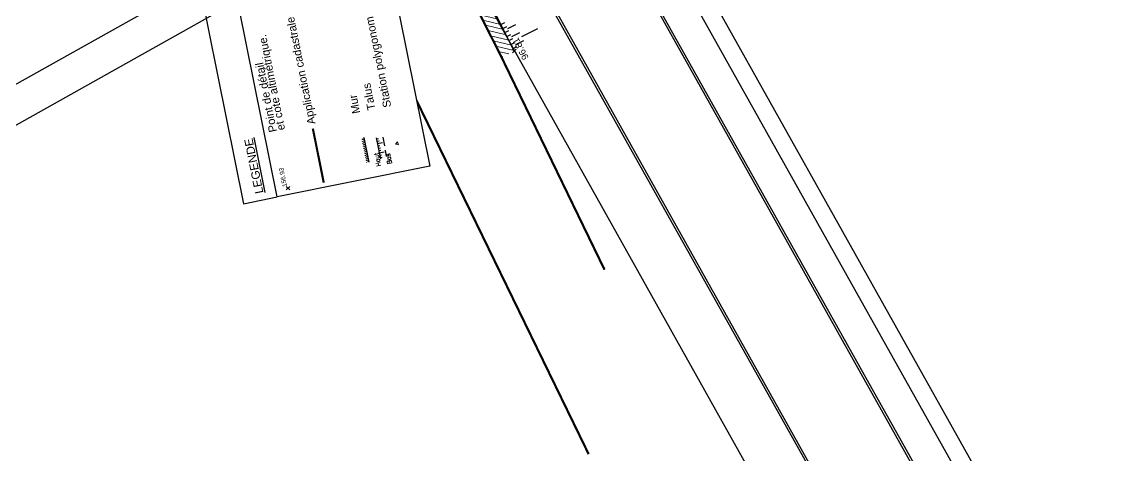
# Model space of a CAD drawing. Extents: x 947 to 1126, y 1788 to 2053.
# Drawn here: x 1004.3 to 1065.1, y 1893.3 to 1917.6 of the extents above; entities that cross this region are included whole.
import ezdxf

# ---------------------------------------------------------------- set-up
doc = ezdxf.new("R2010")
doc.units = 0
doc.header["$LTSCALE"] = 2.5
doc.header["$PDMODE"] = 3
doc.header["$PDSIZE"] = 0.1
for name, pattern in [('CACH500', [0.3, 0.2, -0.1]), ('CONTINU', [0]), ('FANTOME', [63.5, 31.75, -6.35, 6.35, -6.35, 6.35, -6.35])]:
    doc.linetypes.add(name, pattern=pattern)
for name, color, linetype in [('00 Cadre', 7, 'Continuous'), ('F_Cadastre_application', 252, 'FANTOME'), ('PBO', 7, 'Continuous'), ('T_Murs', 7, 'Continuous'), ('T_Talus_barbules', 32, 'Continuous'), ('T_Talus_crête', 34, 'Continuous'), ('T_Talus_Pied', 34, 'CACH500')]:
    doc.layers.add(name, color=color, linetype=linetype)
for name, color, linetype, lineweight in [('T_Murs_Hachures', 7, 'Continuous', 0), ('TOPOALT', 7, 'Continuous', 0), ('TOPOJIS', 7, 'Continuous', 0)]:
    doc.layers.add(name, color=color, linetype=linetype, lineweight=lineweight)
doc.styles.add('Arial', font='arial.ttf')
doc.styles.add('SIMPLEX', font='simplex.shx')

# ---------------------------------------------------------------- blocks, each defined once
blk = doc.blocks.new('PointTopo')
at = {"color": 0}
blk.add_point((0, 0), dxfattribs=at)
at = {"layer": 'TOPOALT', "style": 'Arial'}
blk.add_attdef('ALT', (0.125, -0.125), '', height=0.375, dxfattribs=at)
blk = doc.blocks.new('t003')
at = {"color": 0}
blk.add_line((0, 0), (0, 0), dxfattribs=at)
blk.add_lwpolyline([(0.259834, -0.149954), (-0.000053, 0.3), (-0.259781, -0.150046)], close=True, dxfattribs=at)

msp = doc.modelspace()

# ---------------------------------------------------------------- hatches: boundary and pattern name
at = {"layer": 'T_Murs_Hachures'}
h = msp.add_hatch(dxfattribs=at)
h.set_pattern_fill('_U', color=256, scale=0.25, angle=-13.65658, style=0, pattern_type=0)
h.set_pattern_definition([(346.343421, (0, 0), (0.059025449, 0.242932082), [])])
edge = h.paths.add_edge_path()
edge.add_line((1031.955, 1915.994), (1030.836, 1918.212))
edge.add_line((1030.836, 1918.212), (1029.406, 1920.821))
edge.add_line((1029.406, 1920.821), (1027.058, 1924.655))
edge.add_line((1027.058, 1924.655), (1024.867, 1928.1))
edge.add_line((1024.867, 1928.1), (1023.934, 1929.485))
edge.add_line((1023.934, 1929.485), (1021.997, 1932.829))
edge.add_line((1021.997, 1932.829), (1019.867, 1936.325))
edge.add_line((1019.867, 1936.325), (1018.2, 1939.153))
edge.add_arc((1019.451, 1940.049), 1.539, 192.60043, 215.59613, ccw=False)
edge.add_line((1017.949, 1939.713), (1017.18, 1943.235))
edge.add_line((1017.18, 1943.235), (1016.474, 1946.316))
edge.add_line((1016.474, 1946.316), (1015.448, 1950.54))
edge.add_line((1015.448, 1950.54), (1014.789, 1950.399))
edge.add_line((1014.789, 1950.399), (1015.696, 1946.146))
edge.add_line((1015.696, 1946.146), (1017.172, 1939.54))
edge.add_arc((1019.451, 1940.049), 2.335, 192.60043, 214.64012)
edge.add_line((1017.53, 1938.722), (1023.067, 1929.33))
edge.add_line((1023.067, 1929.33), (1024.201, 1927.664))
edge.add_line((1024.201, 1927.664), (1026.382, 1924.233))
edge.add_line((1026.382, 1924.233), (1028.717, 1920.421))
edge.add_line((1028.717, 1920.421), (1030.131, 1917.841))
edge.add_line((1030.131, 1917.841), (1031.244, 1915.636))
edge.add_line((1031.244, 1915.636), (1031.955, 1915.994))

# ---------------------------------------------------------------- linework, layer by layer
at = {"layer": 'F_Cadastre_application', "ltscale": 0.025, "flags": 128}
msp.add_lwpolyline([(1037.026, 1903.72, 0.125, 0.125, 0), (1031.244, 1915.636, 0.125, 0.125, 0), (1030.131, 1917.841, 0.125, 0.125, 0), (1028.717, 1920.421, 0.125, 0.125, 0), (1026.382, 1924.233, 0.125, 0.125, 0), (1023.067, 1929.33, 0.125, 0.125, 0), (1017.53, 1938.722, 0.125, 0.125, -0.060274), (1017.172, 1939.54, 0.125, 0.125, 0), (1015.696, 1946.146, 0.125, 0.125, 0), (1014.789, 1950.399, 0.125, 0.125, 0), (1014.581, 1951.282, 0.125, 0.125, 0), (1014.094, 1953.034, 0.125, 0.125, 0), (1012.905, 1958.118, 0.125, 0.125, 0), (1011.192, 1964.855, 0.125, 0.125, 0), (1010.302, 1968.743, 0.125, 0.125, 0), (1009.509, 1972.414, 0.125, 0.125, 0), (1007.092, 1982.092, 0.125, 0.125, 0), (1005.526, 1988.586, 0.125, 0.125, -0.078816), (1005.586, 1989.71, 0.125, 0.125, 0), (1006.247, 1992.799, 0.125, 0.125, 0), (1008.021, 2000.243, 0.125, 0.125, 0), (1010.029, 2008.795, 0.125, 0.125, 0), (1010.998, 2012.817, 0.125, 0.125, 0), (1012.021, 2017.071, 0.125, 0.125, 0), (1012.874, 2021.588, 0.125, 0.125, 0), (1013.332, 2024.125, 0.125, 0.125, 0), (1015.778, 2024.338, 0.125, 0.125, 0), (1019.977, 2024.915, 0.125, 0.125, 0), (1026.232, 2025.906, 0.125, 0.125, 0), (1035.496, 2027.208, 0.125, 0.125, 0), (1042.306, 2028.48, 0.125, 0.125, 0), (1045.251, 2023.101, 0.125, 0.125, 0), (1053.746, 2008.297, 0.125, 0.125, 0), (1061.956, 1998.959, 0.125, 0.125, 0), (1072.413, 1973.675, 0.125, 0.125, 0), (1071.321, 1956.278, 0.125, 0.125, 0), (1075.368, 1933.818, 0.125, 0.125, 0), (1081.199, 1920.589, 0.125, 0.125, 0), (1090.069, 1894.221, 0, 0, 0)], format="xyseb", dxfattribs=at)
at = {"layer": 'F_Cadastre_application', "ltscale": 0.025, "const_width": 0.125, "flags": 128}
msp.add_lwpolyline([(1036.136, 1893.359), (1025.323, 1915.555), (1013.063, 1935.76), (982.513, 1941.094)], dxfattribs=at)
at = {"layer": 'T_Murs', "flags": 128}
msp.add_lwpolyline([(1031.955, 1915.994), (1030.836, 1918.212), (1029.406, 1920.821), (1027.058, 1924.655), (1024.867, 1928.1), (1023.934, 1929.485), (1021.997, 1932.829), (1019.867, 1936.325), (1018.2, 1939.153, -0.100676), (1017.949, 1939.713), (1017.18, 1943.235), (1016.474, 1946.316), (1015.448, 1950.54), (1014.789, 1950.399), (1015.696, 1946.146), (1017.172, 1939.54, 0.096464), (1017.53, 1938.722), (1023.067, 1929.33), (1024.201, 1927.664), (1026.382, 1924.233), (1028.717, 1920.421), (1030.131, 1917.841), (1031.244, 1915.636)], format="xyb", dxfattribs=at)
at = {"layer": 'T_Talus_barbules'}
for p, q in [((1031.206, 1917.479), (1031.429, 1917.592)), ((1031.319, 1917.256), (1031.542, 1917.368)), ((1031.431, 1917.032), (1031.654, 1917.145)), ((1031.598, 1917.257), (1032.044, 1917.482)), ((1032.382, 1916.812), (1033.275, 1917.263)), ((1031.544, 1916.809), (1031.767, 1916.922)), ((1031.656, 1916.586), (1031.88, 1916.699)), ((1031.823, 1916.81), (1032.27, 1917.036)), ((1032.049, 1916.364), (1032.495, 1916.589)), ((1031.769, 1916.363), (1031.992, 1916.476)), ((1031.882, 1916.14), (1032.105, 1916.252))]:
    msp.add_line(p, q, dxfattribs=at)

# ---------------------------------------------------------------- block references
at = {"layer": 'TOPOJIS'}
ref = msp.add_blockref('PointTopo', (1031.955, 1915.994), dxfattribs=dict(at, rotation=296.7769856388011))
ref.add_attrib('ALT', '96.81', (1032.779, 1915.628), dxfattribs={"layer": 'TOPOALT', "height": 0.375, "rotation": 118.08701, "style": 'Arial'})

# ---------------------------------------------------------------- next in the draw order: wipeouts: each hides what was drawn before it
msp.add_wipeout([(1016.725, 1907.427), (1027.203, 1909.539), (1023.776, 1926.538), (1013.298, 1924.426)])

# ---------------------------------------------------------------- next in the draw order: hatches: boundary and pattern name
at = {"layer": 'T_Murs_Hachures'}
h = msp.add_hatch(dxfattribs=at)
h.set_pattern_fill('_U', color=256, scale=0.0945, angle=146.39656, style=0, pattern_type=0)
h.set_pattern_definition([(146.39656, (1109.584955, 1835.28872), (-0.05230022, -0.07870792), [])])
h.paths.add_polyline_path([(1023.514, 1911.134), (1023.369, 1911.105), (1023.645, 1909.737), (1023.79, 1909.766)])

# ---------------------------------------------------------------- next in the draw order: linework, layer by layer
at = {"layer": '00 Cadre', "ltscale": 10}
for points in [[(1018.622, 1907.81), (1015.195, 1924.809), (1023.776, 1926.538), (1027.203, 1909.539)], [(1018.622, 1907.81), (1015.195, 1924.809), (1013.298, 1924.426), (1016.725, 1907.427)]]:
    msp.add_lwpolyline(points, close=True, dxfattribs=at)
at = {"layer": 'F_Cadastre_application', "ltscale": 0.015, "const_width": 0.12, "flags": 128}
msp.add_lwpolyline([(1021.243, 1908.607), (1020.631, 1911.643)], dxfattribs=at)
at = {"layer": 'PBO'}
for p, direction in [((1019.328, 1938.573), (-0.4890661, 0.8722467)), ((1021.945, 1940.04), (-0.4890661, 0.8722467)), ((1028.796, 1928.074), (-0.4890661, 0.8722467)), ((1033.157, 1930.519), (-0.4890661, 0.8722467)), ((1026.613, 1942.442), (-0.4890661, 0.8722467)), ((1034.902, 1931.497), (-0.4890661, 0.8722467)), ((1035.774, 1931.986), (-0.4890661, 0.8722467)), ((1030.977, 1929.296), (0.8722467, 0.4890661)), ((1031.955, 1927.552), (0.8722467, 0.4890661))]:
    msp.add_xline(p, direction, dxfattribs=at)
at = {"layer": 'T_Murs', "flags": 128}
msp.add_lwpolyline([(1023.79, 1909.766), (1023.514, 1911.134)], dxfattribs=at)
at = {"layer": 'T_Talus_barbules', "ltscale": 10}
for p, q in [((1024.203, 1911.06, 0.094), (1024.328, 1911.085, 0.033)), ((1024.229, 1910.93, 0.094), (1024.352, 1910.955, 0.033)), ((1024.255, 1910.801, 0.094), (1024.546, 1910.859, -0.053)), ((1024.281, 1910.671, 0.094), (1024.401, 1910.695, 0.033)), ((1024.307, 1910.541, 0.094), (1024.425, 1910.565, 0.033)), ((1024.333, 1910.412, 0.094), (1024.449, 1910.435, 0.033)), ((1024.359, 1910.282, 0.094), (1024.634, 1910.337, -0.053)), ((1024.385, 1910.152, 0.094), (1024.498, 1910.175, 0.033)), ((1024.41, 1910.022, 0.094), (1024.522, 1910.045, 0.033))]:
    msp.add_line(p, q, dxfattribs=at)
at = {"layer": 'T_Talus_crête', "elevation": 0.094, "flags": 128}
msp.add_lwpolyline([(1024.19, 1911.126), (1024.426, 1909.945)], dxfattribs=at)
at = {"layer": 'T_Talus_Pied', "elevation": -0.09, "flags": 128}
msp.add_lwpolyline([(1024.572, 1911.168), (1024.745, 1910.085)], dxfattribs=at)
at = {"layer": 'TOPOJIS', "color": 7, "linetype": 'ByBlock'}
msp.add_point((1019.231, 1908.299), dxfattribs=at)

# ---------------------------------------------------------------- next in the draw order: block references
at = {"layer": 'TOPOJIS', "color": 1, "linetype": 'CONTINU', "xscale": 0.3497957553710776, "yscale": 0.3497957553710776, "zscale": 0.3497957553710776, "rotation": 106.6063762397177}
msp.add_blockref('t003', (1025.368, 1910.796), dxfattribs=at)

# ---------------------------------------------------------------- next in the draw order: texts
at = {"layer": '00 Cadre', "ltscale": 10, "insert": (1017.391, 1907.945), "char_height": 0.4725, "width": 4.07826, "attachment_point": 1, "rotation": 101.39656, "style": 'Arial'}
msp.add_mtext('{\\LLEGENDE}', dxfattribs=at)
at = {"layer": 'F_Cadastre_application', "color": 7, "style": 'Arial'}
msp.add_text('Application cadastrale', height=0.45, rotation=101.39656, dxfattribs=at).set_placement((1020.782, 1911.927))
at = {"layer": 'T_Murs', "style": 'Arial'}
msp.add_text('Mur', height=0.45, rotation=101.39656, dxfattribs=at).set_placement((1023.298, 1912.529))
at = {"layer": 'T_Talus_barbules', "color": 7}
for s, height, style, p in [('Talus', 0.45, 'Arial', (1024.154, 1912.726)), ('Haut', 0.25, 'SIMPLEX', (1024.461, 1909.546)), ('Bas', 0.25, 'SIMPLEX', (1025.076, 1909.671))]:
    msp.add_text(s, height=height, rotation=101.39656, dxfattribs=dict(at, style=style)).set_placement(p)
at = {"layer": 'TOPOJIS', "color": 7, "linetype": 'CONTINU', "style": 'Arial'}
msp.add_text('Station polygonométrique ', height=0.45, rotation=101.39656, dxfattribs=at).set_placement((1025.042, 1912.872))
at = {"layer": 'TOPOJIS', "color": 7, "linetype": 'ByBlock', "style": 'Arial'}
for s, p in [('et cote altimétrique.', (1019.073, 1911.588)), ('Point de détail', (1018.616, 1911.486))]:
    msp.add_text(s, height=0.45, rotation=101.39656, dxfattribs=at).set_placement(p)
at = {"layer": 'TOPOJIS', "style": 'Arial'}
msp.add_text('156.93', height=0.255, rotation=101.39656, dxfattribs=at).set_placement((1019.181, 1908.4))

doc.saveas('drawing.dxf')
